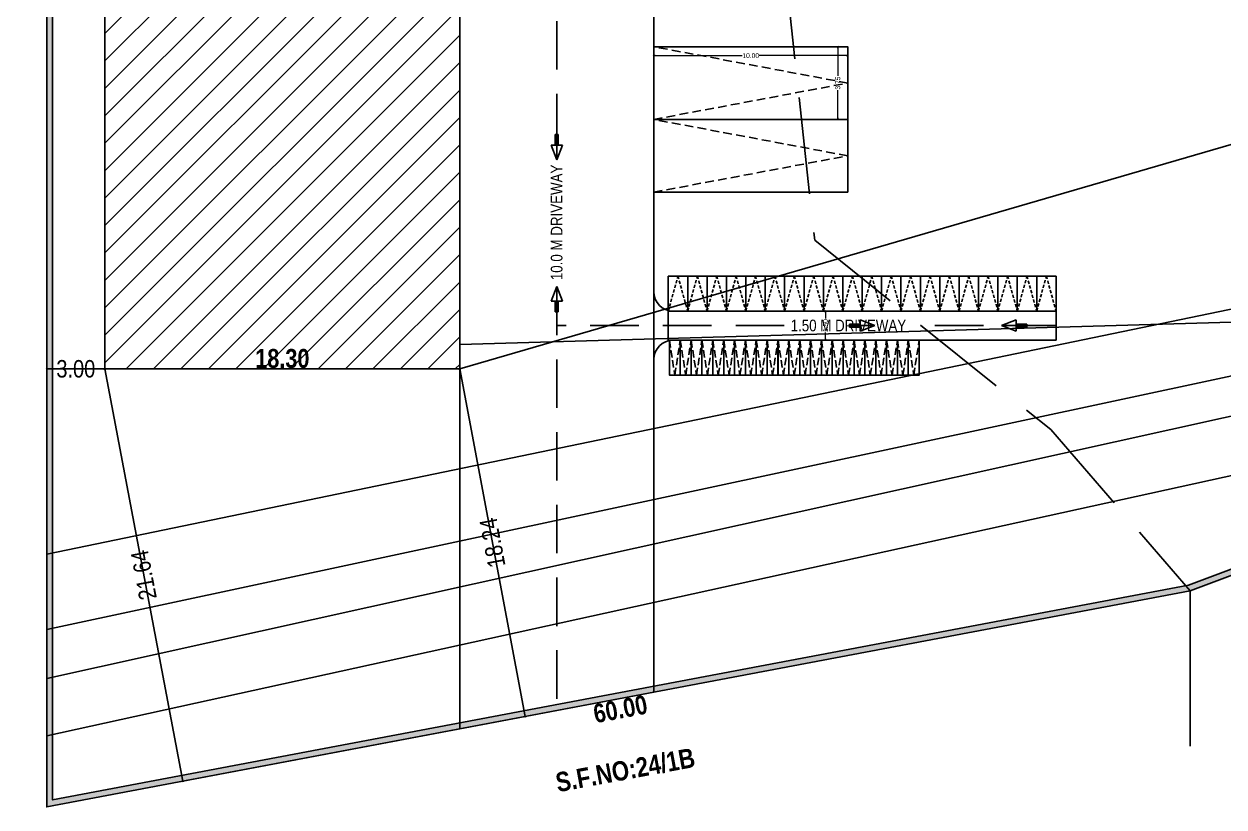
# Model space of a CAD drawing. Header units: metres. Extents: x 119974 to 120330, y -25692 to -25590.
# Drawn here: x 120199.3 to 120261.2, y -25692.2 to -25651.8 of the extents above; entities that cross this region are included whole.
import ezdxf

# ---------------------------------------------------------------- set-up
doc = ezdxf.new("R2010")
doc.units = ezdxf.units.M
doc.header["$MEASUREMENT"] = 0
doc.header["$PDMODE"] = 35
for name, pattern in [('DASH', [0.35, 0.25, -0.1]), ('Dashed', [0.75, 0.5, -0.25]), ('DASHED2', [0.375, 0.25, -0.125])]:
    doc.linetypes.add(name, pattern=pattern)
for name, color, linetype, lineweight in [('AS_AT_SITE', 6, 'Continuous', 0), ('DISTANCE_BLK', 238, 'Continuous', 0), ('FMB_OR_PLR', 70, 'Continuous', 0), ('SUPER_IMPOSED', 5, 'Continuous', 0)]:
    doc.layers.add(name, color=color, linetype=linetype, lineweight=lineweight)
for name, color, linetype in [('BLK_1_COVERED_AREA', 140, 'Continuous'), ('BLK_1_LVL_0_BLDG_FOOT_PRINT', 1, 'Continuous'), ('BLK_1_LVL_0_REAR_SETBACK', 11, 'Continuous'), ('BLK_1_LVL_0_SIDE_SETBACK1', 171, 'Continuous'), ('BLK_1_LVL_0_SIDE_SETBACK2', 102, 'Continuous'), ('BLK_2_LVL_0_SIDE_SETBACK2', 102, 'Continuous'), ('BLK_3_LVL_0_SIDE_SETBACK2', 102, 'Continuous'), ('Boundary Line', 96, 'Continuous'), ('CYCLE_PARKING', 250, 'Continuous'), ('HATCH', 251, 'Continuous'), ('INTERNAL_VEHICULAR_ACCESS_DIST', 161, 'Continuous'), ('LORRY_PARKING', 175, 'Continuous'), ('PLOT_BOUNDARY', 70, 'Continuous'), ('RWH', 130, 'Continuous'), ('Text', 7, 'Continuous'), ('TWO_WHEELER_DRIVE_WAY', 6, 'Continuous'), ('TWO_WHEELER_PARKING', 2, 'Continuous'), ('Window', 34, 'Continuous')]:
    doc.layers.add(name, color=color, linetype=linetype)
for name, color, linetype, plot in [('BLK_1_INTERNAL_VEHICULAR_ACCESS', 161, 'Continuous', False), ('BLK_2_INTERNAL_VEHICULAR_ACCESS', 161, 'Continuous', False), ('BLK_3_INTERNAL_VEHICULAR_ACCESS', 161, 'Continuous', False), ('DRIVE_WAY', 255, 'Continuous', False)]:
    doc.layers.add(name, color=color, linetype=linetype, plot=plot)
doc.styles.add('Arial', font='swissc.ttf')
doc.styles.get("Standard").update_dxf_attribs({"font": 'swisscb.ttf'})
doc.styles.add('tit', font='swissci.ttf')
doc.dimstyles.new('FLOOR DIM', dxfattribs={"dimtxt": 0.55, "dimasz": 0.05, "dimexe": 0.075, "dimexo": 0.3, "dimgap": 0.025, "dimtad": 0, "dimdec": 1, "dimzin": 3, "dimdsep": 46, "dimtxsty": 'Standard', "dimblk": 'JM1', "dimcen": -0.09, "dimse1": 1, "dimse2": 1, "dimsd1": 1, "dimsd2": 1, "dimclrd": 5, "dimclre": 250, "dimclrt": 3, "dimazin": 0, "dimtfac": 0.65, "dimtdec": 1, "dimtix": 1, "dimtofl": 0, "dimtmove": 0, "dimatfit": 2, "dimfxl": 0, "dimfrac": 1, "dimtolj": 1, "dimlwd": 18, "dimlwe": -1, "dimarcsym": 0})
doc.dimstyles.new('FLOOR DIM BUILDING DIM', dxfattribs={"dimtxt": 0.25, "dimasz": 0.025, "dimexe": 0.075, "dimexo": 0.3, "dimgap": 0.09, "dimtad": 0, "dimzin": 3, "dimdsep": 46, "dimtxsty": 'Arial', "dimblk": 'JM1', "dimcen": -0.09, "dimse1": 1, "dimse2": 1, "dimclrd": 5, "dimclre": 250, "dimclrt": 3, "dimazin": 0, "dimtfac": 0.65, "dimtix": 1, "dimtofl": 0, "dimtmove": 0, "dimatfit": 2, "dimfxl": 0, "dimfrac": 1, "dimtolj": 1, "dimlwd": 18, "dimlwe": -1, "dimarcsym": 0})

# ---------------------------------------------------------------- blocks, each defined once
blk = doc.blocks.new('*D147')
at = {"layer": 'Defpoints', "color": 0}
for p in [(120316.575, -25659.615), (120316.575, -25659.615), (120259.46, -25681.035)]:
    blk.add_point(p, dxfattribs=at)
at = {"color": 1, "insert": (120288.204, -25670.823), "char_height": 0.975, "attachment_point": 5, "rotation": 20.558}
blk.add_mtext('\\A1;61.00', dxfattribs=at)
blk = doc.blocks.new('JM1')
at = {"color": 2}
for p, q in [((-3, 0), (0, 0)), ((-0.88, -0.88), (0.88, 0.88)), ((0, 2), (0, -2))]:
    blk.add_line(p, q, dxfattribs=at)
blk = doc.blocks.new('*D148')
at = {"layer": 'Defpoints', "color": 0}
for p in [(120259.46, -25681.035), (120200.503, -25692.174), (120200.503, -25692.174)]:
    blk.add_point(p, dxfattribs=at)
at = {"color": 1, "insert": (120230.08, -25687.128), "char_height": 0.975, "attachment_point": 5, "rotation": 10.69932}
blk.add_mtext('\\A1;60.00', dxfattribs=at)
blk = doc.blocks.new('*D149')
at = {"layer": 'Defpoints', "color": 0}
for p in [(120200.503, -25602.174), (120200.503, -25602.174), (120200.503, -25692.174)]:
    blk.add_point(p, dxfattribs=at)
at = {"color": 1, "insert": (120199.97, -25647.174), "char_height": 0.975, "attachment_point": 5, "rotation": 90}
blk.add_mtext('\\A1;90.00', dxfattribs=at)
blk = doc.blocks.new('*D150')
at = {"layer": 'Defpoints', "color": 0}
for p in [(120203.501, -25669.588), (120203.501, -25669.588), (120221.801, -25669.588)]:
    blk.add_point(p, dxfattribs=at)
at = {"color": 1, "insert": (120212.651, -25669.055), "char_height": 0.975, "attachment_point": 5}
blk.add_mtext('\\A1;18.30', dxfattribs=at)
blk = doc.blocks.new('*D151')
at = {"layer": 'Defpoints', "color": 0}
for p in [(120203.501, -25623.868), (120203.501, -25623.868), (120203.501, -25669.588)]:
    blk.add_point(p, dxfattribs=at)
at = {"color": 1, "insert": (120204.034, -25646.728), "char_height": 0.975, "attachment_point": 5, "rotation": 90}
blk.add_mtext('\\A1;45.72', dxfattribs=at)
blk = doc.blocks.new('*D152')
at = {"layer": 'Defpoints', "color": 0}
for p in [(120221.801, -25623.868), (120221.801, -25669.588), (120221.801, -25669.588)]:
    blk.add_point(p, dxfattribs=at)
at = {"color": 1, "insert": (120221.268, -25646.728), "char_height": 0.975, "attachment_point": 5, "rotation": 90}
blk.add_mtext('\\A1;45.72', dxfattribs=at)
blk = doc.blocks.new('GDHNGN')
at = {"layer": 'Text', "ltscale": 1.5}
for p, q in [((114570.732, -26588.673), (114570.439, -26589.431)), ((114570.732, -26588.673), (114571.024, -26589.431)), ((114570.732, -26588.673), (114570.732, -26589.979)), ((114570.439, -26589.431), (114570.732, -26589.431)), ((114570.657, -26589.979), (114570.657, -26589.431)), ((114570.732, -26589.431), (114570.732, -26589.979)), ((114571.024, -26589.431), (114570.732, -26589.431)), ((114570.807, -26589.979), (114570.807, -26589.431)), ((114570.707, -26589.979), (114570.657, -26589.979)), ((114570.732, -26589.979), (114570.707, -26589.979)), ((114570.732, -26589.979), (114570.757, -26589.979)), ((114570.757, -26589.979), (114570.807, -26589.979))]:
    blk.add_line(p, q, dxfattribs=at)
blk = doc.blocks.new('TYKUK')
at = {"color": 6}
blk.add_lwpolyline([(119233.027, -25677.981), (119229.781, -25679.859), (119224.772, -25671.205), (119228.017, -25669.326)], close=True, dxfattribs=at)
at = {"layer": 'HATCH', "linetype": 'DASHED2', "ltscale": 1.8}
blk.add_lwpolyline([(119229.781, -25679.859), (119233.027, -25677.981), (119226.395, -25670.265)], close=True, dxfattribs=at)
blk = doc.blocks.new('*D159')
at = {"layer": 'Defpoints', "color": 0, "ltscale": 1.5}
for p in [(120231.801, -25652.976), (120231.801, -25656.726), (120241.293, -25656.726)]:
    blk.add_point(p, dxfattribs=at)
at = {"layer": 'Text', "color": 5, "lineweight": 18, "ltscale": 1.5}
for p, q in [((120241.293, -25653.001), (120241.293, -25654.487)), ((120241.293, -25656.701), (120241.293, -25655.215))]:
    blk.add_line(p, q, dxfattribs=at)
at = {"layer": 'Text', "color": 5, "lineweight": 18, "ltscale": 1.5, "xscale": 0.025, "yscale": 0.025, "zscale": 0.025}
for p, rotation in [((120241.293, -25652.976), 90), ((120241.293, -25656.726), 270)]:
    blk.add_blockref('JM1', p, dxfattribs=dict(at, rotation=rotation))
at = {"layer": 'Text', "color": 3, "ltscale": 1.5, "insert": (120241.293, -25654.851), "char_height": 0.25, "attachment_point": 5, "rotation": 90, "style": 'Arial'}
blk.add_mtext('\\A1;3.75', dxfattribs=at)
blk = doc.blocks.new('*D160')
at = {"layer": 'Defpoints', "color": 0, "ltscale": 1.5}
for p in [(120231.801, -25652.976), (120241.801, -25652.976), (120231.801, -25653.438)]:
    blk.add_point(p, dxfattribs=at)
at = {"layer": 'Text', "color": 5, "lineweight": 18, "ltscale": 1.5}
for p, q in [((120231.826, -25653.438), (120236.358, -25653.438)), ((120241.776, -25653.438), (120237.243, -25653.438))]:
    blk.add_line(p, q, dxfattribs=at)
at = {"layer": 'Text', "color": 5, "lineweight": 18, "ltscale": 1.5, "xscale": 0.025, "yscale": 0.025, "zscale": 0.025, "rotation": 180}
blk.add_blockref('JM1', (120231.801, -25653.438), dxfattribs=at)
at = {"layer": 'Text', "color": 5, "lineweight": 18, "ltscale": 1.5, "xscale": 0.025, "yscale": 0.025, "zscale": 0.025}
blk.add_blockref('JM1', (120241.801, -25653.438), dxfattribs=at)
at = {"layer": 'Text', "color": 3, "ltscale": 1.5, "insert": (120236.801, -25653.438), "char_height": 0.25, "attachment_point": 5, "style": 'Arial'}
blk.add_mtext('\\A1;10.00', dxfattribs=at)
blk = doc.blocks.new('TW')
at = {"color": 6, "ltscale": 0.3}
blk.add_lwpolyline([(112824.058, -26312.755), (112822.26, -26312.755), (112822.26, -26311.755), (112824.058, -26311.755)], close=True, dxfattribs=at)
at = {"layer": 'HATCH', "linetype": 'Dashed', "ltscale": 0.3}
blk.add_lwpolyline([(112822.26, -26312.755), (112824.058, -26312.255), (112822.26, -26311.755)], dxfattribs=at)
blk = doc.blocks.new('FGBNGFN')
at = {"layer": 'Text', "linetype": 'DASH', "ltscale": 1.5}
for p, q in [((114338.425, -26404.697), (114338.705, -26402.897)), ((114338.705, -26402.897), (114338.985, -26404.697))]:
    blk.add_line(p, q, dxfattribs=at)
at = {"layer": 'Text', "ltscale": 1.5}
blk.add_lwpolyline([(114338.425, -26402.897), (114338.985, -26402.897), (114338.985, -26404.697), (114338.425, -26404.697)], close=True, dxfattribs=at)
blk = doc.blocks.new('*D168')
at = {"layer": 'Defpoints', "color": 0, "ltscale": 1.5}
for p in [(120203.501, -25669.588), (120207.518, -25690.849), (120207.518, -25690.849)]:
    blk.add_point(p, dxfattribs=at)
at = {"layer": 'Text', "color": 5, "lineweight": 18, "ltscale": 1.5}
for p, q in [((120203.505, -25669.612), (120205.254, -25678.866)), ((120207.513, -25690.824), (120205.765, -25681.571))]:
    blk.add_line(p, q, dxfattribs=at)
at = {"layer": 'Text', "color": 5, "lineweight": 18, "ltscale": 1.5, "xscale": 0.025, "yscale": 0.025, "zscale": 0.025}
for p, rotation in [((120203.501, -25669.588), 100.6993228885264), ((120207.518, -25690.849), 280.6993228885264)]:
    blk.add_blockref('JM1', p, dxfattribs=dict(at, rotation=rotation))
at = {"layer": 'Text', "color": 3, "ltscale": 1.5, "insert": (120205.509, -25680.218), "char_height": 0.9, "attachment_point": 5, "rotation": 100.69932, "style": 'Arial'}
blk.add_mtext('\\A1;21.64', dxfattribs=at)
blk = doc.blocks.new('*D169')
at = {"layer": 'Defpoints', "color": 0, "ltscale": 1.5}
for p in [(120221.801, -25669.588), (120225.176, -25687.513), (120225.176, -25687.513)]:
    blk.add_point(p, dxfattribs=at)
at = {"layer": 'Text', "color": 5, "lineweight": 18, "ltscale": 1.5}
for p, q in [((120221.805, -25669.612), (120223.237, -25677.214)), ((120225.171, -25687.488), (120223.74, -25679.887))]:
    blk.add_line(p, q, dxfattribs=at)
at = {"layer": 'Text', "color": 5, "lineweight": 18, "ltscale": 1.5, "xscale": 0.025, "yscale": 0.025, "zscale": 0.025}
for p, rotation in [((120221.801, -25669.588), 100.6622836228032), ((120225.176, -25687.513), 280.6622836228033)]:
    blk.add_blockref('JM1', p, dxfattribs=dict(at, rotation=rotation))
at = {"layer": 'Text', "color": 3, "ltscale": 1.5, "insert": (120223.488, -25678.55), "char_height": 0.9, "attachment_point": 5, "rotation": 100.66228, "style": 'Arial'}
blk.add_mtext('\\A1;18.24', dxfattribs=at)
blk = doc.blocks.new('*D170')
at = {"layer": 'Defpoints', "color": 0, "ltscale": 1.5}
for p in [(120200.503, -25669.588), (120200.503, -25669.588), (120203.501, -25669.588)]:
    blk.add_point(p, dxfattribs=at)
at = {"layer": 'Text', "color": 5, "lineweight": 18, "ltscale": 1.5}
for p, q in [((120200.528, -25669.588), (120200.919, -25669.588)), ((120203.476, -25669.588), (120203.084, -25669.588))]:
    blk.add_line(p, q, dxfattribs=at)
at = {"layer": 'Text', "color": 5, "lineweight": 18, "ltscale": 1.5, "xscale": 0.025, "yscale": 0.025, "zscale": 0.025, "rotation": 180}
blk.add_blockref('JM1', (120200.503, -25669.588), dxfattribs=at)
at = {"layer": 'Text', "color": 5, "lineweight": 18, "ltscale": 1.5, "xscale": 0.025, "yscale": 0.025, "zscale": 0.025}
blk.add_blockref('JM1', (120203.501, -25669.588), dxfattribs=at)
at = {"layer": 'Text', "color": 3, "ltscale": 1.5, "insert": (120202.002, -25669.588), "char_height": 0.9, "attachment_point": 5, "style": 'Arial'}
blk.add_mtext('\\A1;3.00', dxfattribs=at)
blk = doc.blocks.new('*D205')
at = {"layer": 'Defpoints', "color": 0, "ltscale": 0.3}
for p in [(120240.658, -25666.606), (120240.658, -25666.606), (120240.658, -25668.106)]:
    blk.add_point(p, dxfattribs=at)
at = {"layer": 'TWO_WHEELER_DRIVE_WAY', "color": 5, "lineweight": 18, "ltscale": 0.3}
for p, q in [((120240.658, -25666.631), (120240.658, -25666.997)), ((120240.658, -25668.081), (120240.658, -25667.716))]:
    blk.add_line(p, q, dxfattribs=at)
at = {"layer": 'TWO_WHEELER_DRIVE_WAY', "color": 5, "lineweight": 18, "ltscale": 0.3, "xscale": 0.025, "yscale": 0.025, "zscale": 0.025}
for p, rotation in [((120240.658, -25666.606), 90), ((120240.658, -25668.106), 270)]:
    blk.add_blockref('JM1', p, dxfattribs=dict(at, rotation=rotation))
at = {"layer": 'TWO_WHEELER_DRIVE_WAY', "color": 3, "ltscale": 0.3, "insert": (120240.658, -25667.356), "char_height": 0.25, "attachment_point": 5, "rotation": 90, "style": 'Arial'}
blk.add_mtext('\\A1;1.50', dxfattribs=at)

msp = doc.modelspace()

# ---------------------------------------------------------------- hatches: boundary and pattern name
at = {"layer": 'Text', "ltscale": 1.5}
h = msp.add_hatch(dxfattribs=at)
h.set_pattern_fill('GRAVEL', color=8)
h.set_pattern_definition([(228.012787504, (5554.487155, 897.79708), (-8, -9), [0.134536, -13.319088047]), (184.96974073, (5554.397155, 897.697083), (12, 1), [0.230868, -22.855924761]), (132.51044708, (5554.167155, 897.677083), (10, -11), [0.162788, -16.116032596]), (267.273689006, (5553.777155, 897.427083), (1, 20), [0.210238, -20.813558042]), (292.83365418, (5553.767155, 897.217083), (-5, 12), [0.206155, -20.409373128]), (357.273689006, (5553.847155, 897.027083), (-20, 1), [0.210238, -20.813558042]), (37.694240467, (5554.057155, 897.017083), (-13, -10), [0.278029, -27.524848549]), (72.255328375, (5554.277155, 897.187083), (7, 22), [0.262488, -25.986321497]), (121.429565615, (5554.357155, 897.437083), (-8, 13), [0.21095, -20.88407311]), (175.23635831, (5554.247155, 897.61708), (11, -1), [0.240832, -11.800762579]), (222.397437798, (5554.007155, 897.637083), (-12, -11), [0.311448, -30.833375005]), (138.81407483, (5554.76716, 897.41708), (-7, 6), [0.106301, -10.523844813]), (171.46923439, (5554.687155, 897.487083), (13, -2), [0.202237, -20.021511416]), (225, (5554.48716, 897.5171), (-1e-16, -1), [0.141421, -1.272792562]), (203.19859051, (5554.41716, 897.63708), (5, 2), [0.076158, -7.539615106]), (291.80140949, (5554.34716, 897.60708), (-1, 3), [0.107703, -5.277461807]), (30.96375653, (5554.38716, 897.50708), (3, 2), [0.174929, -5.656022895]), (161.56505118, (5554.53716, 897.59708), (2, -1), [0.126491, -3.03578666]), (16.389540334, (5553.767155, 897.607083), (10, 3), [0.1772, -17.542845147]), (70.34617594, (5553.937155, 897.65708), (-4, -11.000000000003), [0.148661, -14.717407747]), (293.19859051, (5554.53716, 897.79708), (-2, 5), [0.152315, -7.463458106]), (343.610459666, (5554.597155, 897.657083), (-10, 3), [0.1772, -17.542845147]), (339.44395478, (5553.76716, 896.98708), (-5, 2), [0.17088, -8.373123745]), (294.77514057, (5553.927155, 896.92708), (-5, 11), [0.143178, -14.174643063]), (66.80140949, (5554.54716, 896.79708), (2, 5), [0.152315, -7.463458106]), (17.354024636, (5554.607155, 896.937083), (-13, -4), [0.167631, -16.595423614]), (69.44395478, (5554.05716, 896.79708), (-2, -5), [0.08544, -8.458563745]), (101.30993247, (5554.48716, 896.79708), (-1, 4), [0.05099, -5.048029514]), (165.96375653, (5554.47716, 896.84708), (3, -1), [0.206155, -3.916950626]), (186.009005957, (5554.277155, 896.897083), (10, 1), [0.19105, -18.9139231745]), (303.69006753, (5554.38716, 897.41708), (-1, 2), [0.144222, -3.4613292755]), (353.157226587, (5554.467155, 897.297083), (17, -2), [0.251794, -24.927562624]), (60.9453959, (5554.71716, 897.26708), (-4, -7), [0.102956, -10.192674141]), (90, (5554.7672, 897.3571), (-1, 1), [0.06, -0.94]), (120.256437164, (5554.257155, 896.92708), (4, -7), [0.138924, -13.7535199894]), (48.012787504, (5554.187155, 897.04708), (8, 9), [0.269072, -13.184552047]), (0, (5554.3672, 897.2471), (1, 1), [0.26, -0.74]), (325.30484647, (5554.627155, 897.247083), (10, -7), [0.158114, -15.653274301]), (254.0546041, (5554.75716, 897.15708), (-1, -4), [0.145602, -7.134507889]), (207.645975364, (5554.717155, 897.017083), (-19, -10), [0.237065, -23.469474182]), (175.42607874, (5554.507155, 896.907083), (-13, 1), [0.250799, -24.829073408])])
h.paths.add_polyline_path([(120316.5751, -25659.6147), (120271.7443, -25634.8834), (120249.5411, -25615.9187), (120233.9733, -25606.8831), (120231.8008, -25606.5774), (120231.8008, -25606.8804), (120233.8734, -25607.172), (120249.3669, -25616.1645), (120271.5726, -25635.1313), (120315.8596, -25659.5626), (120259.3786, -25680.7452), (120200.8028, -25691.8125), (120200.8028, -25602.5196), (120221.7908, -25605.4722), (120221.7908, -25605.1692), (120200.5028, -25602.1745), (120200.5028, -25692.1745), (120259.4597, -25681.0352)])
h = msp.add_hatch(dxfattribs=at)
h.set_pattern_fill('ANSI31', color=8, scale=8)
h.set_pattern_definition([(45, (5656.0593, 984.0297), (-0.707106781, 0.707106781), [])])
h.paths.add_polyline_path([(120221.8008, -25623.8677), (120203.5008, -25623.8677), (120203.5008, -25669.5877), (120221.8008, -25669.5877)])
h.paths.add_polyline_path([(120216.4402, -25648.181), (120209.0667, -25648.181), (120209.0667, -25645.8448), (120216.4402, -25645.8448)], flags=16)
h.paths.add_polyline_path([(120210.9471, -25670.0845), (120214.352, -25670.0845), (120214.352, -25668.0414), (120210.9471, -25668.0414)], flags=9)
h.paths.add_polyline_path([(120205.0623, -25648.4264), (120205.0623, -25645.0215), (120203.0192, -25645.0215), (120203.0192, -25648.4264)], flags=9)
h.paths.add_polyline_path([(120210.9471, -25625.4292), (120214.352, -25625.4292), (120214.352, -25623.3861), (120210.9471, -25623.3861)], flags=9)
h.paths.add_polyline_path([(120222.2963, -25648.4264), (120222.2963, -25645.0215), (120220.2533, -25645.0215), (120220.2533, -25648.4264)], flags=9)
h.paths.add_polyline_path([(120209.2985, -25648.0851), (120216.35, -25648.0851), (120216.35, -25645.8142), (120209.2985, -25645.8142)], flags=24)

# ---------------------------------------------------------------- linework, layer by layer
at = {"color": 1}
msp.add_line((120203.5008, -25669.5877), (120221.7888, -25669.5877), dxfattribs=at)
msp.add_lwpolyline([(120203.5008, -25669.5877), (120203.5008, -25623.8677), (120221.8008, -25623.8677), (120221.8008, -25669.5877)], close=True, dxfattribs=at)
at = {"layer": 'AS_AT_SITE', "color": 6}
msp.add_lwpolyline([(120259.4597, -25681.0352), (120200.5028, -25692.1745), (120200.5028, -25602.1745), (120233.9733, -25606.8831), (120249.5411, -25615.9187), (120271.7443, -25634.8834), (120316.5751, -25659.6147)], close=True, dxfattribs=at)
at = {"layer": 'BLK_1_COVERED_AREA'}
msp.add_lwpolyline([(120203.5008, -25669.5877), (120203.5008, -25623.8677), (120221.8008, -25623.8677), (120221.8008, -25669.5877)], close=True, dxfattribs=at)
at = {"layer": 'BLK_1_INTERNAL_VEHICULAR_ACCESS', "ltscale": 0.3}
msp.add_lwpolyline([(120221.8008, -25605.1707), (120221.8008, -25688.1504), (120231.8008, -25686.261), (120231.8008, -25668.6065), (120231.8008, -25606.5774)], close=True, dxfattribs=at)
at = {"layer": 'BLK_1_LVL_0_BLDG_FOOT_PRINT', "ltscale": 0.3}
msp.add_lwpolyline([(120203.5008, -25669.5877), (120203.5008, -25623.8677), (120221.8008, -25623.8677), (120221.8008, -25669.5877)], close=True, dxfattribs=at)
at = {"layer": 'BLK_1_LVL_0_REAR_SETBACK', "ltscale": 0.3}
msp.add_lwpolyline([(120203.5008, -25669.5877), (120221.8008, -25669.5877), (120225.1756, -25687.5128), (120207.5179, -25690.849)], close=True, dxfattribs=at)
at = {"layer": 'BLK_1_LVL_0_SIDE_SETBACK1', "ltscale": 0.3}
msp.add_lwpolyline([(120221.8008, -25623.8677), (120255.3153, -25620.8508), (120271.7443, -25634.8834), (120295.6784, -25648.0868), (120221.8008, -25669.5877)], close=True, dxfattribs=at)
at = {"layer": 'BLK_1_LVL_0_SIDE_SETBACK2', "ltscale": 0.3}
msp.add_lwpolyline([(120203.5008, -25623.8677), (120200.5028, -25623.8677), (120200.5028, -25669.5877), (120203.5008, -25669.5877)], close=True, dxfattribs=at)
at = {"layer": 'BLK_2_INTERNAL_VEHICULAR_ACCESS', "ltscale": 0.3}
msp.add_lwpolyline([(120221.8008, -25605.1707), (120221.8008, -25688.1504), (120231.8008, -25686.261), (120231.8008, -25668.6065), (120231.8008, -25606.5774)], close=True, dxfattribs=at)
at = {"layer": 'BLK_2_LVL_0_SIDE_SETBACK2', "ltscale": 0.3}
msp.add_lwpolyline([(120272.3729, -25667.6481), (120274.1287, -25672.3297), (120200.5028, -25688.5062), (120200.5028, -25683.0218)], close=True, dxfattribs=at)
at = {"layer": 'BLK_3_INTERNAL_VEHICULAR_ACCESS', "ltscale": 0.3}
msp.add_lwpolyline([(120221.8008, -25605.1707), (120221.8008, -25688.1504), (120231.8008, -25686.261), (120231.8008, -25668.6065), (120231.8008, -25606.5774)], close=True, dxfattribs=at)
at = {"layer": 'BLK_3_LVL_0_SIDE_SETBACK2', "ltscale": 0.3}
msp.add_lwpolyline([(120292.4707, -25660.1122), (120200.5028, -25679.1378), (120200.5028, -25685.5426), (120294.2259, -25664.7925)], close=True, dxfattribs=at)
at = {"layer": 'Boundary Line', "ltscale": 1.5}
msp.add_lwpolyline([(120259.4597, -25681.0352), (120200.5028, -25692.1745), (120200.5028, -25602.1745), (120233.9733, -25606.8831), (120249.5411, -25615.9187), (120271.7443, -25634.8834), (120316.5751, -25659.6147)], close=True, dxfattribs=at)
at = {"layer": 'CYCLE_PARKING', "ltscale": 0.3}
for points in [[(120232.6075, -25668.1065), (120233.1675, -25668.1065), (120233.1675, -25669.9065), (120232.6075, -25669.9065)], [(120233.1675, -25668.1065), (120233.7275, -25668.1065), (120233.7275, -25669.9065), (120233.1675, -25669.9065)], [(120233.7275, -25668.1065), (120234.2875, -25668.1065), (120234.2875, -25669.9065), (120233.7275, -25669.9065)], [(120234.2875, -25668.1065), (120234.8475, -25668.1065), (120234.8475, -25669.9065), (120234.2875, -25669.9065)], [(120234.8475, -25668.1065), (120235.4075, -25668.1065), (120235.4075, -25669.9065), (120234.8475, -25669.9065)], [(120235.4075, -25668.1065), (120235.9675, -25668.1065), (120235.9675, -25669.9065), (120235.4075, -25669.9065)], [(120235.9675, -25668.1065), (120236.5275, -25668.1065), (120236.5275, -25669.9065), (120235.9675, -25669.9065)], [(120236.5275, -25668.1065), (120237.0875, -25668.1065), (120237.0875, -25669.9065), (120236.5275, -25669.9065)], [(120237.0875, -25668.1065), (120237.6475, -25668.1065), (120237.6475, -25669.9065), (120237.0875, -25669.9065)], [(120237.6475, -25668.1065), (120238.2075, -25668.1065), (120238.2075, -25669.9065), (120237.6475, -25669.9065)], [(120238.2075, -25668.1065), (120238.7675, -25668.1065), (120238.7675, -25669.9065), (120238.2075, -25669.9065)], [(120238.7675, -25668.1065), (120239.3275, -25668.1065), (120239.3275, -25669.9065), (120238.7675, -25669.9065)], [(120239.3275, -25668.1065), (120239.8875, -25668.1065), (120239.8875, -25669.9065), (120239.3275, -25669.9065)], [(120239.8875, -25668.1065), (120240.4475, -25668.1065), (120240.4475, -25669.9065), (120239.8875, -25669.9065)], [(120240.4475, -25668.1065), (120241.0075, -25668.1065), (120241.0075, -25669.9065), (120240.4475, -25669.9065)], [(120241.0075, -25668.1065), (120241.5675, -25668.1065), (120241.5675, -25669.9065), (120241.0075, -25669.9065)], [(120241.5675, -25668.1065), (120242.1275, -25668.1065), (120242.1275, -25669.9065), (120241.5675, -25669.9065)], [(120242.1275, -25668.1065), (120242.6875, -25668.1065), (120242.6875, -25669.9065), (120242.1275, -25669.9065)], [(120242.6875, -25668.1065), (120243.2475, -25668.1065), (120243.2475, -25669.9065), (120242.6875, -25669.9065)], [(120243.2475, -25668.1065), (120243.8075, -25668.1065), (120243.8075, -25669.9065), (120243.2475, -25669.9065)], [(120243.8075, -25668.1065), (120244.3675, -25668.1065), (120244.3675, -25669.9065), (120243.8075, -25669.9065)], [(120244.3675, -25668.1065), (120244.9275, -25668.1065), (120244.9275, -25669.9065), (120244.3675, -25669.9065)], [(120244.9275, -25668.1065), (120245.4875, -25668.1065), (120245.4875, -25669.9065), (120244.9275, -25669.9065)]]:
    msp.add_lwpolyline(points, close=True, dxfattribs=at)
at = {"layer": 'DISTANCE_BLK', "ltscale": 0.3}
msp.add_lwpolyline([(120203.5008, -25669.5877), (120203.5008, -25623.8677), (120221.8008, -25623.8677), (120221.8008, -25669.5877)], close=True, dxfattribs=at)
at = {"layer": 'DRIVE_WAY', "color": 255, "ltscale": 0.3}
msp.add_lwpolyline([(120221.8008, -25605.1707), (120221.8008, -25688.1504), (120231.8008, -25686.261), (120231.8008, -25668.6065), (120231.8008, -25606.5774)], close=True, dxfattribs=at)
at = {"layer": 'FMB_OR_PLR', "color": 70}
msp.add_lwpolyline([(120259.4597, -25681.0352), (120200.5028, -25692.1745), (120200.5028, -25602.1745), (120233.9733, -25606.8831), (120249.5411, -25615.9187), (120271.7443, -25634.8834), (120316.5751, -25659.6147)], close=True, dxfattribs=at)
at = {"layer": 'INTERNAL_VEHICULAR_ACCESS_DIST', "ltscale": 0.3}
msp.add_lwpolyline([(120226.8008, -25605.874), (120226.8008, -25644.1587), (120221.8008, -25644.1587), (120221.8008, -25668.3291), (120274.652, -25666.7934), (120298.9484, -25657.6813)], dxfattribs=at)
at = {"layer": 'LORRY_PARKING', "ltscale": 0.3}
for points in [[(120231.8008, -25652.976), (120241.8008, -25652.976), (120241.8008, -25656.726), (120231.8008, -25656.726)], [(120231.8008, -25656.726), (120241.8008, -25656.726), (120241.8008, -25660.476), (120231.8008, -25660.476)]]:
    msp.add_lwpolyline(points, close=True, dxfattribs=at)
at = {"layer": 'PLOT_BOUNDARY', "ltscale": 1.5}
msp.add_lwpolyline([(120259.4597, -25681.0352), (120200.5028, -25692.1745), (120200.5028, -25602.1745), (120233.9733, -25606.8831), (120249.5411, -25615.9187), (120271.7443, -25634.8834), (120316.5751, -25659.6147)], close=True, dxfattribs=at)
at = {"layer": 'RWH', "ltscale": 1.5}
msp.add_lwpolyline([(120221.7908, -25605.4722), (120221.7908, -25605.1692), (120200.5028, -25602.1745), (120200.5028, -25692.1745), (120259.4597, -25681.0352), (120316.5751, -25659.6147), (120271.7443, -25634.8834), (120249.5411, -25615.9187), (120233.9733, -25606.8831), (120231.8008, -25606.5774), (120231.8008, -25606.8804), (120233.8734, -25607.172), (120249.3669, -25616.1645), (120271.5726, -25635.1313), (120315.8596, -25659.5626), (120259.3786, -25680.7452), (120200.8028, -25691.8125), (120200.8028, -25602.5196)], close=True, dxfattribs=at)
at = {"layer": 'SUPER_IMPOSED', "color": 5}
msp.add_lwpolyline([(120259.4597, -25681.0352), (120200.5028, -25692.1745), (120200.5028, -25602.1745), (120233.9733, -25606.8831), (120249.5411, -25615.9187), (120271.7443, -25634.8834), (120316.5751, -25659.6147)], close=True, dxfattribs=at)
at = {"layer": 'Text', "ltscale": 1.5}
for p, q in [((120221.8008, -25605.4707), (120221.8008, -25688.1504)), ((120231.8008, -25606.5774), (120231.8008, -25665.6065)), ((120221.8008, -25608.1988), (120221.8008, -25685.6081)), ((120232.8008, -25666.6065), (120252.5459, -25666.6065)), ((120252.5459, -25666.6065), (120252.5459, -25668.1065)), ((120232.8008, -25668.1065), (120252.5459, -25668.1065)), ((120231.8008, -25669.1065), (120231.8008, -25686.261)), ((120259.4597, -25681.0352), (120259.4597, -25689.0352))]:
    msp.add_line(p, q, dxfattribs=at)
at = {"layer": 'Text', "color": 6, "linetype": 'DASHED2', "ltscale": 10}
for p, q in [((120226.8008, -25621.6552), (120226.8008, -25658.8055)), ((120226.8008, -25665.3463), (120226.8008, -25687.2057)), ((120238.5273, -25667.3565), (120226.8008, -25667.3565)), ((120252.5459, -25667.3565), (120245.0682, -25667.3565))]:
    msp.add_line(p, q, dxfattribs=at)
at = {"layer": 'Text', "color": 8, "ltscale": 1.5}
msp.add_lwpolyline([(120221.7908, -25605.4722), (120221.7908, -25605.1692), (120200.5028, -25602.1745), (120200.5028, -25692.1745), (120259.4597, -25681.0352), (120316.5751, -25659.6147), (120271.7443, -25634.8834), (120249.5411, -25615.9187), (120233.9733, -25606.8831), (120231.8008, -25606.5774), (120231.8008, -25606.8804), (120233.8734, -25607.172), (120249.3669, -25616.1645), (120271.5726, -25635.1313), (120315.8596, -25659.5626), (120259.3786, -25680.7452), (120200.8028, -25691.8125), (120200.8028, -25602.5196)], close=True, dxfattribs=at)
at = {"layer": 'Text', "color": 8, "linetype": 'DASH', "ltscale": 20}
msp.add_lwpolyline([(120233.9733, -25606.8831), (120240.1, -25662.9493), (120252.267, -25672.7126), (120259.4597, -25681.0352)], dxfattribs=at)
at = {"layer": 'Text', "ltscale": 1.5}
for centre, start, end in [((120232.8008, -25665.6065), 180, 270), ((120232.8008, -25669.1065), 90, 180)]:
    msp.add_arc(centre, 1, start, end, dxfattribs=at)
at = {"layer": 'TWO_WHEELER_DRIVE_WAY', "ltscale": 0.3}
msp.add_lwpolyline([(120232.5511, -25666.6065), (120252.5459, -25666.6065), (120252.5459, -25668.1065), (120232.5511, -25668.1065)], close=True, dxfattribs=at)
at = {"layer": 'TWO_WHEELER_PARKING', "ltscale": 0.3}
for points in [[(120232.5511, -25664.8082), (120233.5508, -25664.8082), (120233.5508, -25666.6065), (120232.5511, -25666.6065)], [(120233.5508, -25664.8082), (120234.5506, -25664.8082), (120234.5506, -25666.6065), (120233.5508, -25666.6065)], [(120234.5506, -25664.8082), (120235.5503, -25664.8082), (120235.5503, -25666.6065), (120234.5506, -25666.6065)], [(120235.5503, -25664.8082), (120236.55, -25664.8082), (120236.55, -25666.6065), (120235.5503, -25666.6065)], [(120236.55, -25664.8082), (120237.5498, -25664.8082), (120237.5498, -25666.6065), (120236.55, -25666.6065)], [(120237.5498, -25664.8082), (120238.5495, -25664.8082), (120238.5495, -25666.6065), (120237.5498, -25666.6065)], [(120238.5495, -25664.8082), (120239.5493, -25664.8082), (120239.5493, -25666.6065), (120238.5495, -25666.6065)], [(120239.5493, -25664.8082), (120240.549, -25664.8082), (120240.549, -25666.6065), (120239.5493, -25666.6065)], [(120240.549, -25664.8082), (120241.5488, -25664.8082), (120241.5488, -25666.6065), (120240.549, -25666.6065)], [(120241.5488, -25664.8082), (120242.5485, -25664.8082), (120242.5485, -25666.6065), (120241.5488, -25666.6065)], [(120242.5485, -25664.8082), (120243.5483, -25664.8082), (120243.5483, -25666.6065), (120242.5485, -25666.6065)], [(120243.5483, -25664.8082), (120244.548, -25664.8082), (120244.548, -25666.6065), (120243.5483, -25666.6065)], [(120244.548, -25664.8082), (120245.5477, -25664.8082), (120245.5477, -25666.6065), (120244.548, -25666.6065)], [(120245.5477, -25664.8082), (120246.5475, -25664.8082), (120246.5475, -25666.6065), (120245.5477, -25666.6065)], [(120246.5475, -25664.8082), (120247.5472, -25664.8082), (120247.5472, -25666.6065), (120246.5475, -25666.6065)], [(120247.5472, -25664.8082), (120248.547, -25664.8082), (120248.547, -25666.6065), (120247.5472, -25666.6065)], [(120248.547, -25664.8082), (120249.5467, -25664.8082), (120249.5467, -25666.6065), (120248.547, -25666.6065)], [(120249.5467, -25664.8082), (120250.5465, -25664.8082), (120250.5465, -25666.6065), (120249.5467, -25666.6065)], [(120250.5465, -25664.8082), (120251.5462, -25664.8082), (120251.5462, -25666.6065), (120250.5465, -25666.6065)], [(120251.5462, -25664.8082), (120252.5459, -25664.8082), (120252.5459, -25666.6065), (120251.5462, -25666.6065)]]:
    msp.add_lwpolyline(points, close=True, dxfattribs=at)

# ---------------------------------------------------------------- block references
at = {"rotation": 239.9385092377525}
for p in [(202183.091, 64675.2143), (202183.091, 64671.4643)]:
    msp.add_blockref('TYKUK', p, dxfattribs=at)
at = {"layer": 'Text', "xscale": -1}
for name, p, rotation in [('GDHNGN', (5656.0693, -52247.479), 180), ('GDHNGN', (93661.0607, 88903.3751), 90.00000000703821), ('FGBNGFN', (5894.1829, -52072.8035), 180), ('FGBNGFN', (5894.7429, -52072.8035), 180), ('FGBNGFN', (5895.3029, -52072.8035), 180), ('FGBNGFN', (5895.8629, -52072.8035), 180), ('FGBNGFN', (5896.4229, -52072.8035), 180), ('FGBNGFN', (5896.9829, -52072.8035), 180), ('FGBNGFN', (5897.5429, -52072.8035), 180), ('FGBNGFN', (5898.1029, -52072.8035), 180), ('FGBNGFN', (5898.6629, -52072.8035), 180), ('FGBNGFN', (5899.2229, -52072.8035), 180), ('FGBNGFN', (5899.7829, -52072.8035), 180), ('FGBNGFN', (5900.3429, -52072.8035), 180), ('FGBNGFN', (5900.9029, -52072.8035), 180), ('FGBNGFN', (5901.4629, -52072.8035), 180), ('FGBNGFN', (5902.0229, -52072.8035), 180), ('FGBNGFN', (5902.5829, -52072.8035), 180), ('FGBNGFN', (5903.1429, -52072.8035), 180), ('FGBNGFN', (5903.7029, -52072.8035), 180), ('FGBNGFN', (5904.2629, -52072.8035), 180), ('FGBNGFN', (5904.8229, -52072.8035), 180), ('FGBNGFN', (5905.3829, -52072.8035), 180), ('FGBNGFN', (5905.9429, -52072.8035), 180), ('FGBNGFN', (5906.5029, -52072.8035), 180)]:
    msp.add_blockref(name, p, dxfattribs=dict(at, rotation=rotation))
at = {"layer": 'Text'}
msp.add_blockref('GDHNGN', (5656.0693, 923.3272), dxfattribs=at)
at = {"layer": 'Text', "rotation": 270.0000000070382}
msp.add_blockref('GDHNGN', (146831.8669, 88903.3751), dxfattribs=at)
at = {"layer": 'Window', "xscale": -1, "rotation": 270}
for p in [(146545.3059, -138488.8664), (146546.3056, -138488.8664), (146547.3054, -138488.8664), (146548.3051, -138488.8664), (146549.3049, -138488.8664), (146550.3046, -138488.8664), (146551.3044, -138488.8664), (146552.3041, -138488.8664), (146553.3039, -138488.8664), (146554.3036, -138488.8664), (146555.3033, -138488.8664), (146556.3031, -138488.8664), (146557.3028, -138488.8664), (146558.3026, -138488.8664), (146559.3023, -138488.8664), (146560.3021, -138488.8664), (146561.3018, -138488.8664), (146562.3016, -138488.8664), (146563.3013, -138488.8664), (146564.301, -138488.8664)]:
    msp.add_blockref('TW', p, dxfattribs=at)

# ---------------------------------------------------------------- texts
at = {"layer": 'Text', "ltscale": 1.5, "char_height": 0.6, "width": 7.422791, "attachment_point": 2, "style": 'tit'}
for s, insert, rotation in [('{\\fSwis721 Cn BT|b0|i0|c0|p34;10.0 M DRIVEWAY}', (120226.4936, -25662.0352), 90), ('{\\fSwis721 Cn BT|b0|i0|c0|p34;1.50 M DRIVEWAY}', (120241.8384, -25667.0493), 0)]:
    msp.add_mtext(s, dxfattribs=dict(at, insert=insert, rotation=rotation))
at = {"layer": 'Text', "linetype": 'ByBlock', "insert": (120230.335, -25690.2787), "char_height": 1, "attachment_point": 5, "rotation": 10.455233}
msp.add_mtext('S.F.NO:24/1B', dxfattribs=at)

# ---------------------------------------------------------------- dimensions: what is measured, and where the dimension line sits
at = {"color": 1}
for p1, p2, override, picture, middle in [((120200.5028, -25692.1745), (120200.5028, -25602.1745), {"dimscale": 1.3, "dimtxt": 0.75, "dimtad": 3, "dimdec": 2, "dimpost": '\\X', "dimclrt": 1}, '*D149', (120199.9705, -25647.1745)), ((120259.4597, -25681.0352), (120316.5751, -25659.6147), {"dimscale": 1.3, "dimtxt": 0.75, "dimtad": 4, "dimdec": 2, "dimpost": '\\X', "dimclrt": 1}, '*D147', (120288.2043, -25670.8234)), ((120259.4597, -25681.0352), (120200.5028, -25692.1745), {"dimscale": 1.3, "dimtxt": 0.75, "dimtad": 4, "dimdec": 2, "dimpost": '\\X', "dimclrt": 1}, '*D148', (120230.0801, -25687.1279))]:
    dim = msp.add_aligned_dim(p1=p1, p2=p2, distance=0, dimstyle='FLOOR DIM', override=override, dxfattribs=at)
    dim.commit()
    dim.dimension.update_dxf_attribs({"geometry": picture, "text_midpoint": middle})
for base, p1, p2, override, picture, middle in [((120203.5008, -25623.8677), (120203.5008, -25669.5877), (120203.5008, -25623.8677), {"dimscale": 1.3, "dimtxt": 0.75, "dimtad": 2, "dimdec": 2, "dimpost": '\\X', "dimclrt": 1}, '*D151', (120204.0338, -25646.7277)), ((120221.8008, -25669.5877), (120221.8008, -25623.8677), (120221.8008, -25669.5877), {"dimscale": 1.3, "dimtxt": 0.75, "dimtad": 3, "dimdec": 2, "dimpost": '\\X', "dimclrt": 1}, '*D152', (120221.2678, -25646.7277))]:
    dim = msp.add_linear_dim(base=base, p1=p1, p2=p2, angle=90, dimstyle='FLOOR DIM', override=override, dxfattribs=at)
    dim.commit()
    dim.dimension.update_dxf_attribs({"geometry": picture, "text_midpoint": middle})
dim = msp.add_linear_dim(base=(120203.5008, -25669.5877), p1=(120221.8008, -25669.5877), p2=(120203.5008, -25669.5877), dimstyle='FLOOR DIM', override={"dimscale": 1.3, "dimtxt": 0.75, "dimtad": 3, "dimdec": 2, "dimpost": '\\X', "dimclrt": 1}, dxfattribs=at)
dim.commit()
dim.dimension.update_dxf_attribs({"geometry": '*D150', "text_midpoint": (120212.6508, -25669.0554)})
at = {"layer": 'Text', "ltscale": 1.5}
dim = msp.add_linear_dim(base=(120231.8008, -25653.4384), p1=(120241.8008, -25652.976), p2=(120231.8008, -25652.976), dimstyle='FLOOR DIM BUILDING DIM', override={"dimpost": '\\X'}, dxfattribs=at)
dim.commit()
dim.dimension.update_dxf_attribs({"geometry": '*D160', "text_midpoint": (120236.8008, -25653.4384)})
dim = msp.add_linear_dim(base=(120241.2925, -25656.726), p1=(120231.8008, -25652.976), p2=(120231.8008, -25656.726), angle=90, dimstyle='FLOOR DIM BUILDING DIM', override={"dimpost": '\\X'}, dxfattribs=at)
dim.commit()
dim.dimension.update_dxf_attribs({"geometry": '*D159', "text_midpoint": (120241.2925, -25654.851)})
for p1, p2, picture, middle in [((120203.5008, -25669.5877), (120200.5028, -25669.5877), '*D170', (120202.0018, -25669.5877)), ((120203.5008, -25669.5877), (120207.5179, -25690.849), '*D168', (120205.5094, -25680.2184)), ((120221.8008, -25669.5877), (120225.1756, -25687.5128), '*D169', (120223.4882, -25678.5503))]:
    dim = msp.add_aligned_dim(p1=p1, p2=p2, distance=0, dimstyle='FLOOR DIM BUILDING DIM', override={"dimtxt": 0.9, "dimpost": '\\X'}, dxfattribs=at)
    dim.commit()
    dim.dimension.update_dxf_attribs({"geometry": picture, "text_midpoint": middle})
at = {"layer": 'TWO_WHEELER_DRIVE_WAY', "ltscale": 0.3}
dim = msp.add_linear_dim(base=(120240.658, -25666.6065), p1=(120240.658, -25668.1065), p2=(120240.658, -25666.6065), angle=90, dimstyle='FLOOR DIM BUILDING DIM', override={"dimpost": '\\X'}, dxfattribs=at)
dim.commit()
dim.dimension.update_dxf_attribs({"geometry": '*D205', "text_midpoint": (120240.658, -25667.3565)})

doc.saveas('drawing.dxf')
